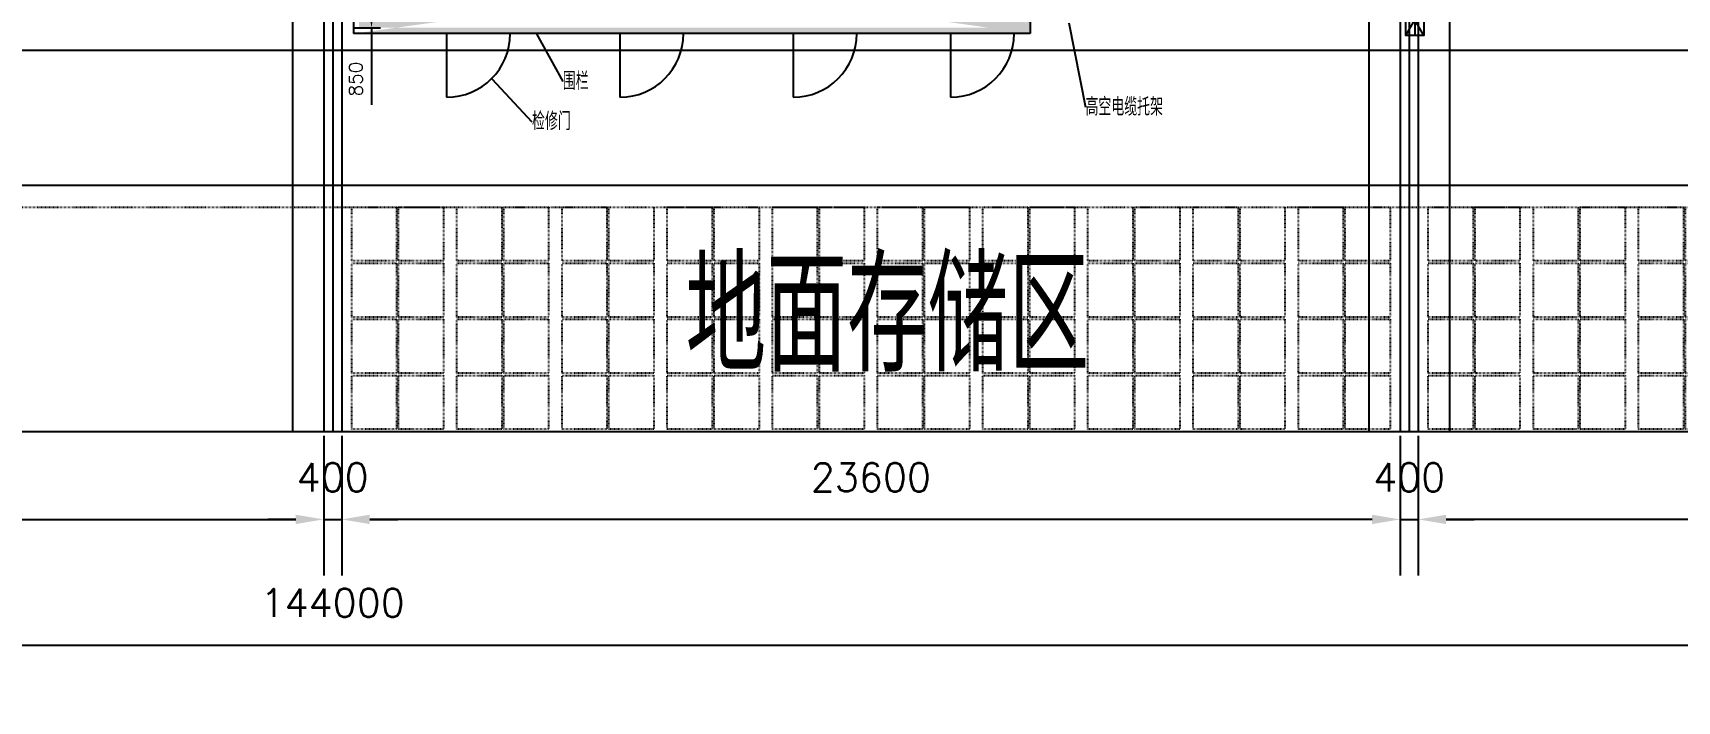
# Model space of a CAD drawing. Header units: millimetres. Extents: x 6622 to 532820, y 3370 to 359312.
# Drawn here: x 450265 to 486925, y 253030 to 267924 of the extents above; entities that cross this region are included whole.
import ezdxf
from ezdxf import colors
from ezdxf.entities.mleader import LeaderData, LeaderLine
from ezdxf.math import Vec2, Vec3

# ---------------------------------------------------------------- set-up
doc = ezdxf.new("R2010")
doc.units = ezdxf.units.MM
doc.linetypes.add('ACAD_ISO03W100', pattern=[30, 12, -18])
doc.styles.get("Standard").update_dxf_attribs({"font": 'txt', "bigfont": 'gbcbig.shx'})
doc.dimstyles.new('ISO-25', dxfattribs={"dimtxt": 625, "dimasz": 625, "dimexe": 1250, "dimexo": 100, "dimgap": 625, "dimtad": 1, "dimtxsty": 'Standard', "dimcen": 2.5, "dimadec": 0, "dimazin": 0, "dimtfac": 1, "dimtmove": 0, "dimatfit": 3, "dimfxl": 1, "dimarcsym": 0})
doc.dimstyles.new('副本 ISO-25', dxfattribs={"dimtxt": 300, "dimasz": 200, "dimexe": 200, "dimexo": 25, "dimgap": 200, "dimtad": 1, "dimtxsty": 'Standard', "dimcen": 2.5, "dimadec": 0, "dimazin": 0, "dimtfac": 1, "dimtmove": 0, "dimatfit": 3, "dimfxl": 1, "dimarcsym": 0})

# ---------------------------------------------------------------- blocks, each defined once
blk = doc.blocks.new('*D349')
at = {"color": 0, "lineweight": -2, "transparency": 16777216}
for p, q in [((481150, 258940), (481150, 255830)), ((504750, 258940), (504750, 255830)), ((504125, 257080), (481775, 257080))]:
    blk.add_line(p, q, dxfattribs=at)
at = {"color": 0, "transparency": 16777216}
for points in [[(481775, 257184), (481775, 256976), (481150, 257080)], [(504125, 257184), (504125, 256976), (504750, 257080)]]:
    blk.add_solid(points, dxfattribs=at)
at = {"layer": 'Defpoints', "color": 0, "transparency": 16777216}
for p in [(481150, 259040), (504750, 259040), (481150, 257080)]:
    blk.add_point(p, dxfattribs=at)
at = {"color": 0, "transparency": 16777216, "insert": (492950, 258018), "char_height": 625, "attachment_point": 5}
blk.add_mtext('23600', dxfattribs=at)
blk = doc.blocks.new('*D350')
at = {"color": 0, "lineweight": -2, "transparency": 16777216}
for p, q in [((457150, 258940), (457150, 255830)), ((480750, 258940), (480750, 255830)), ((480125, 257080), (457775, 257080))]:
    blk.add_line(p, q, dxfattribs=at)
at = {"color": 0, "transparency": 16777216}
for points in [[(457775, 257184), (457775, 256976), (457150, 257080)], [(480125, 257184), (480125, 256976), (480750, 257080)]]:
    blk.add_solid(points, dxfattribs=at)
at = {"layer": 'Defpoints', "color": 0, "transparency": 16777216}
for p in [(457150, 259040), (480750, 259040), (457150, 257080)]:
    blk.add_point(p, dxfattribs=at)
at = {"color": 0, "transparency": 16777216, "insert": (468950, 258018), "char_height": 625, "attachment_point": 5}
blk.add_mtext('23600', dxfattribs=at)
blk = doc.blocks.new('*D351')
at = {"color": 0, "lineweight": -2, "transparency": 16777216}
for p, q in [((480750, 258940), (480750, 255830)), ((481150, 258940), (481150, 255830)), ((480125, 257080), (479500, 257080)), ((480750, 257080), (481150, 257080)), ((481775, 257080), (482400, 257080))]:
    blk.add_line(p, q, dxfattribs=at)
at = {"color": 0, "transparency": 16777216}
for points in [[(480125, 257184), (480125, 256976), (480750, 257080)], [(481775, 257184), (481775, 256976), (481150, 257080)]]:
    blk.add_solid(points, dxfattribs=at)
at = {"layer": 'Defpoints', "color": 0, "transparency": 16777216}
for p in [(480750, 259040), (481150, 259040), (481150, 257080)]:
    blk.add_point(p, dxfattribs=at)
at = {"color": 0, "transparency": 16777216, "insert": (480950, 258018), "char_height": 625, "attachment_point": 5}
blk.add_mtext('400', dxfattribs=at)
blk = doc.blocks.new('*D352')
at = {"color": 0, "lineweight": -2, "transparency": 16777216}
for p, q in [((433150, 258940), (433150, 255830)), ((456750, 258940), (456750, 255830)), ((433775, 257080), (456125, 257080))]:
    blk.add_line(p, q, dxfattribs=at)
at = {"color": 0, "transparency": 16777216}
for points in [[(433775, 257184), (433775, 256976), (433150, 257080)], [(456125, 257184), (456125, 256976), (456750, 257080)]]:
    blk.add_solid(points, dxfattribs=at)
at = {"layer": 'Defpoints', "color": 0, "transparency": 16777216}
for p in [(433150, 259040), (456750, 259040), (456750, 257080)]:
    blk.add_point(p, dxfattribs=at)
at = {"color": 0, "transparency": 16777216, "insert": (444950, 258018), "char_height": 625, "attachment_point": 5}
blk.add_mtext('23600', dxfattribs=at)
blk = doc.blocks.new('*D353')
at = {"color": 0, "lineweight": -2, "transparency": 16777216}
for p, q in [((456750, 258940), (456750, 255830)), ((457150, 258940), (457150, 255830)), ((456125, 257080), (455500, 257080)), ((456750, 257080), (457150, 257080)), ((457775, 257080), (458400, 257080))]:
    blk.add_line(p, q, dxfattribs=at)
at = {"color": 0, "transparency": 16777216}
for points in [[(456125, 257184), (456125, 256976), (456750, 257080)], [(457775, 257184), (457775, 256976), (457150, 257080)]]:
    blk.add_solid(points, dxfattribs=at)
at = {"layer": 'Defpoints', "color": 0, "transparency": 16777216}
for p in [(456750, 259040), (457150, 259040), (457150, 257080)]:
    blk.add_point(p, dxfattribs=at)
at = {"color": 0, "transparency": 16777216, "insert": (456950, 258018), "char_height": 625, "attachment_point": 5}
blk.add_mtext('400', dxfattribs=at)
blk = doc.blocks.new('*D385')
at = {"color": 0, "lineweight": -2, "transparency": 16777216}
for p, q in [((384950, 258940), (384950, 253030)), ((528950, 258940), (528950, 253030)), ((385575, 254280), (528325, 254280))]:
    blk.add_line(p, q, dxfattribs=at)
at = {"color": 0, "transparency": 16777216}
for points in [[(385575, 254384), (385575, 254176), (384950, 254280)], [(528325, 254384), (528325, 254176), (528950, 254280)]]:
    blk.add_solid(points, dxfattribs=at)
at = {"layer": 'Defpoints', "color": 0, "transparency": 16777216}
for p in [(384950, 259040), (528950, 259040), (528950, 254280)]:
    blk.add_point(p, dxfattribs=at)
at = {"color": 0, "transparency": 16777216, "insert": (456950, 255218), "char_height": 625, "attachment_point": 5}
blk.add_mtext('144000', dxfattribs=at)
blk = doc.blocks.new('地面托盘')
at = {"color": 3, "linetype": 'ACAD_ISO03W100'}
for points in [[(62730, -1440), (62730, -240), (63730, -240), (63730, -1440)], [(63775, -1440), (63775, -240), (64775, -240), (64775, -1440)], [(65075, -1440), (65075, -240), (66075, -240), (66075, -1440)], [(66120, -1440), (66120, -240), (67120, -240), (67120, -1440)], [(67420, -1440), (67420, -240), (68420, -240), (68420, -1440)], [(68465, -1440), (68465, -240), (69465, -240), (69465, -1440)], [(69765, -1440), (69765, -240), (70765, -240), (70765, -1440)], [(70810, -1440), (70810, -240), (71810, -240), (71810, -1440)], [(72110, -1440), (72110, -240), (73110, -240), (73110, -1440)], [(73155, -1440), (73155, -240), (74155, -240), (74155, -1440)], [(74455, -1440), (74455, -240), (75455, -240), (75455, -1440)], [(75500, -1440), (75500, -240), (76500, -240), (76500, -1440)], [(76800, -1440), (76800, -240), (77800, -240), (77800, -1440)], [(77845, -1440), (77845, -240), (78845, -240), (78845, -1440)], [(79145, -1440), (79145, -240), (80145, -240), (80145, -1440)], [(80190, -1440), (80190, -240), (81190, -240), (81190, -1440)], [(81490, -1440), (81490, -240), (82490, -240), (82490, -1440)], [(82535, -1440), (82535, -240), (83535, -240), (83535, -1440)], [(83835, -1440), (83835, -240), (84835, -240), (84835, -1440)], [(84880, -1440), (84880, -240), (85880, -240), (85880, -1440)], [(62730, -2690), (62730, -1490), (63730, -1490), (63730, -2690)], [(63775, -2690), (63775, -1490), (64775, -1490), (64775, -2690)], [(65075, -2690), (65075, -1490), (66075, -1490), (66075, -2690)], [(66120, -2690), (66120, -1490), (67120, -1490), (67120, -2690)], [(67420, -2690), (67420, -1490), (68420, -1490), (68420, -2690)], [(68465, -2690), (68465, -1490), (69465, -1490), (69465, -2690)], [(69765, -2690), (69765, -1490), (70765, -1490), (70765, -2690)], [(70810, -2690), (70810, -1490), (71810, -1490), (71810, -2690)], [(72110, -2690), (72110, -1490), (73110, -1490), (73110, -2690)], [(73155, -2690), (73155, -1490), (74155, -1490), (74155, -2690)], [(74455, -2690), (74455, -1490), (75455, -1490), (75455, -2690)], [(75500, -2690), (75500, -1490), (76500, -1490), (76500, -2690)], [(76800, -2690), (76800, -1490), (77800, -1490), (77800, -2690)], [(77845, -2690), (77845, -1490), (78845, -1490), (78845, -2690)], [(79145, -2690), (79145, -1490), (80145, -1490), (80145, -2690)], [(80190, -2690), (80190, -1490), (81190, -1490), (81190, -2690)], [(81490, -2690), (81490, -1490), (82490, -1490), (82490, -2690)], [(82535, -2690), (82535, -1490), (83535, -1490), (83535, -2690)], [(83835, -2690), (83835, -1490), (84835, -1490), (84835, -2690)], [(84880, -2690), (84880, -1490), (85880, -1490), (85880, -2690)], [(62730, -3940), (62730, -2740), (63730, -2740), (63730, -3940)], [(63775, -3940), (63775, -2740), (64775, -2740), (64775, -3940)], [(65075, -3940), (65075, -2740), (66075, -2740), (66075, -3940)], [(66120, -3940), (66120, -2740), (67120, -2740), (67120, -3940)], [(67420, -3940), (67420, -2740), (68420, -2740), (68420, -3940)], [(68465, -3940), (68465, -2740), (69465, -2740), (69465, -3940)], [(69765, -3940), (69765, -2740), (70765, -2740), (70765, -3940)], [(70810, -3940), (70810, -2740), (71810, -2740), (71810, -3940)], [(72110, -3940), (72110, -2740), (73110, -2740), (73110, -3940)], [(73155, -3940), (73155, -2740), (74155, -2740), (74155, -3940)], [(74455, -3940), (74455, -2740), (75455, -2740), (75455, -3940)], [(75500, -3940), (75500, -2740), (76500, -2740), (76500, -3940)], [(76800, -3940), (76800, -2740), (77800, -2740), (77800, -3940)], [(77845, -3940), (77845, -2740), (78845, -2740), (78845, -3940)], [(79145, -3940), (79145, -2740), (80145, -2740), (80145, -3940)], [(80190, -3940), (80190, -2740), (81190, -2740), (81190, -3940)], [(81490, -3940), (81490, -2740), (82490, -2740), (82490, -3940)], [(82535, -3940), (82535, -2740), (83535, -2740), (83535, -3940)], [(83835, -3940), (83835, -2740), (84835, -2740), (84835, -3940)], [(84880, -3940), (84880, -2740), (85880, -2740), (85880, -3940)], [(62730, -5190), (62730, -3990), (63730, -3990), (63730, -5190)], [(63775, -5190), (63775, -3990), (64775, -3990), (64775, -5190)], [(65075, -5190), (65075, -3990), (66075, -3990), (66075, -5190)], [(66120, -5190), (66120, -3990), (67120, -3990), (67120, -5190)], [(67420, -5190), (67420, -3990), (68420, -3990), (68420, -5190)], [(68465, -5190), (68465, -3990), (69465, -3990), (69465, -5190)], [(69765, -5190), (69765, -3990), (70765, -3990), (70765, -5190)], [(70810, -5190), (70810, -3990), (71810, -3990), (71810, -5190)], [(72110, -5190), (72110, -3990), (73110, -3990), (73110, -5190)], [(73155, -5190), (73155, -3990), (74155, -3990), (74155, -5190)], [(74455, -5190), (74455, -3990), (75455, -3990), (75455, -5190)], [(75500, -5190), (75500, -3990), (76500, -3990), (76500, -5190)], [(76800, -5190), (76800, -3990), (77800, -3990), (77800, -5190)], [(77845, -5190), (77845, -3990), (78845, -3990), (78845, -5190)], [(79145, -5190), (79145, -3990), (80145, -3990), (80145, -5190)], [(80190, -5190), (80190, -3990), (81190, -3990), (81190, -5190)], [(81490, -5190), (81490, -3990), (82490, -3990), (82490, -5190)], [(82535, -5190), (82535, -3990), (83535, -3990), (83535, -5190)], [(83835, -5190), (83835, -3990), (84835, -3990), (84835, -5190)], [(84880, -5190), (84880, -3990), (85880, -3990), (85880, -5190)]]:
    blk.add_lwpolyline(points, close=True, dxfattribs=at)
blk = doc.blocks.new('*D414')
at = {"color": 0, "lineweight": -2, "transparency": 16777216}
for p, q in [((457175, 268890), (458015, 268890)), ((457815, 268690), (457815, 268240)), ((457405, 268040), (458015, 268040)), ((457815, 268040), (457815, 266320))]:
    blk.add_line(p, q, dxfattribs=at)
at = {"color": 0, "transparency": 16777216}
for points in [[(457782, 268690), (457848, 268690), (457815, 268890)], [(457782, 268240), (457848, 268240), (457815, 268040)]]:
    blk.add_solid(points, dxfattribs=at)
at = {"layer": 'Defpoints', "color": 0, "transparency": 16777216}
for p in [(457150, 268890), (457380, 268040), (457815, 268040)]:
    blk.add_point(p, dxfattribs=at)
at = {"color": 0, "transparency": 16777216, "insert": (457465, 266895), "char_height": 300, "attachment_point": 5, "rotation": 90}
blk.add_mtext('850', dxfattribs=at)

msp = doc.modelspace()

# ---------------------------------------------------------------- hatches: boundary and pattern name
h = msp.add_hatch()
h.set_pattern_fill('ANGLE', color=3, scale=5)
h.set_pattern_definition([(0, (0, 0), (0, 34.925), [25.4, -9.525]), (90, (0, 0), (-34.925, 2e-15), [25.4, -9.525])])
edge = h.paths.add_edge_path()
edge.add_line((457414.55, 270044.997), (457414.55, 267907.595))
edge.add_line((457535, 270044.997), (457535, 268040))
edge.add_line((472399.364, 268040), (457535, 268040))
edge.add_line((472503.909, 267907.595), (457414.55, 267907.595))
edge.add_line((472399.364, 269994.998), (472399.364, 268040))
edge.add_line((472503.909, 269994.998), (472503.909, 267907.595))
h.paths.add_polyline_path([(455537.256, 268490), (455537.256, 269590), (455087.256, 269590), (455087.256, 268490)], flags=9)

# ---------------------------------------------------------------- linework, layer by layer
at = {"color": 1}
for p, q in [((456050, 329040), (456050, 259040)), ((480049.961, 329042.777), (480049.961, 259042.777)), ((481850, 329040), (481850, 259040))]:
    msp.add_line(p, q, dxfattribs=at)
at = {"color": 4}
for p, q in [((456750, 329040), (456750, 259040)), ((456950, 329040), (456950, 259040)), ((457150, 329040), (457150, 259040)), ((480750, 329040), (480750, 259040)), ((480950, 329040), (480950, 259040)), ((481150, 329040), (481150, 259040))]:
    msp.add_line(p, q, dxfattribs=at)
at = {"color": 3}
for p, q in [((457414.55, 270044.997), (457414.55, 267907.595)), ((472503.909, 269994.998), (472503.909, 267907.595)), ((472503.909, 267907.595), (457414.55, 267907.595)), ((459490.371, 267907.595), (459490.371, 266489.839)), ((463353.743, 267907.595), (463353.743, 266489.839)), ((467217.116, 267907.595), (467217.116, 266489.839)), ((470725.546, 267907.595), (470725.546, 266489.839))]:
    msp.add_line(p, q, dxfattribs=at)
at = {"color": 0}
for p, q in [((481276.034, 267865.989), (480876.034, 268565.989)), ((480876.034, 267865.989), (481276.034, 268565.989))]:
    msp.add_line(p, q, dxfattribs=at)
for p, q in [((388450, 267540), (518450, 267540)), ((388450, 264532.819), (528650, 264532.819)), ((384950, 259040), (528950, 259040))]:
    msp.add_line(p, q)
at = {"color": 2, "linetype": 'ACAD_ISO03W100'}
msp.add_line((388950, 264040), (528650, 264040), dxfattribs=at)
at = {"color": 0}
for points in [[(480876.034, 268565.989), (481276.034, 268565.989), (481276.034, 267865.989), (480876.034, 267865.989)], [(480876.034, 268220.627), (481076.034, 268220.627), (481076.034, 267865.989), (480876.034, 267865.989)]]:
    msp.add_lwpolyline(points, close=True, dxfattribs=at)
at = {"color": 3}
for centre in [(459490.371, 267907.595), (463353.743, 267907.595), (467217.116, 267907.595), (470725.546, 267907.595)]:
    msp.add_arc(centre, 1417.756, 270, 0, dxfattribs=at)

# ---------------------------------------------------------------- block references
at = {"color": 0}
for p in [(394645, 264280), (418645, 264280)]:
    msp.add_blockref('地面托盘', p, dxfattribs=at)

# ---------------------------------------------------------------- texts
at = {"color": 0, "insert": (464817.011, 262871.768), "char_height": 2500, "width": 9090.33867, "attachment_point": 1}
msp.add_mtext('地面存储区', dxfattribs=at)

# ---------------------------------------------------------------- dimensions: what is measured, and where the dimension line sits
at = {"color": 3}
dim = msp.add_linear_dim(base=(457815.045, 268040), p1=(457150, 268890), p2=(457379.528, 268040), angle=90, dimstyle='副本 ISO-25', dxfattribs=at)
dim.commit()
dim.dimension.update_dxf_attribs({"geometry": '*D414', "text_midpoint": (457815.045, 266894.683), "dimtype": 160})
at = {"color": 0}
for base, p1, p2, picture, middle in [((528950, 254280), (384950, 259040), (528950, 259040), '*D385', (456950, 255217.5)), ((456750, 257080), (433150, 259040), (456750, 259040), '*D352', (444950, 258017.5)), ((457150, 257080), (480750, 259040), (457150, 259040), '*D350', (468950, 258017.5))]:
    dim = msp.add_linear_dim(base=base, p1=p1, p2=p2, dimstyle='ISO-25', dxfattribs=at)
    dim.commit()
    dim.dimension.update_dxf_attribs({"geometry": picture, "text_midpoint": middle})
for base, p1, p2, picture, middle in [((457150, 257080), (456750, 259040), (457150, 259040), '*D353', (456950, 257080)), ((481150, 257080), (480750, 259040), (481150, 259040), '*D351', (480950, 257080)), ((481150, 257080), (504750, 259040), (481150, 259040), '*D349', (492950, 257080))]:
    dim = msp.add_linear_dim(base=base, p1=p1, p2=p2, dimstyle='ISO-25', dxfattribs=at)
    dim.commit()
    dim.dimension.update_dxf_attribs({"geometry": picture, "text_midpoint": middle, "dimtype": 160})

# ---------------------------------------------------------------- leaders
at = {"color": 3}
ml = msp.add_multileader_mtext('Standard', dxfattribs=at)
ml.set_content('高空电缆托架', color=3)
ml.set_leader_properties()
ml.build(insert=Vec2(0, 0))
ml.multileader.update_dxf_attribs({"text_right_attachment_type": 6, "dogleg_length": 0.36})
ctx = ml.context
ctx.base_point, ctx.char_height, ctx.plane_origin = Vec3(473732.294, 266265.473), 400, Vec3(472833.125, 267227.366)
ctx.right_attachment = 6
notes = []
notes.append((ctx, [(0, (1, 1, 0), (473731.934, 266265.473), (1, 0), 0.36, [(0, [(473364.4, 268152.336)], 0, [])])]))
ctx.mtext.insert, ctx.mtext.flow_direction = Vec3(473734.294, 266478.708), 5
ml = msp.add_multileader_mtext('Standard', dxfattribs=at)
ml.set_content('围栏', color=3)
ml.set_leader_properties()
ml.build(insert=Vec2(0, 0))
ml.multileader.update_dxf_attribs({"text_right_attachment_type": 6, "dogleg_length": 0.36})
ctx = ml.context
ctx.base_point, ctx.char_height, ctx.plane_origin = Vec3(462077.788, 266842.361), 400, Vec3(461178.618, 267804.254)
ctx.right_attachment = 6
notes.append((ctx, [(0, (1, 1, 0), (462077.428, 266842.361), (1, 0), 0.36, [(0, [(461490.56, 267907.595)], 0, [])])]))
ctx.mtext.insert, ctx.mtext.flow_direction = Vec3(462079.788, 267051.184), 5
ml = msp.add_multileader_mtext('Standard', dxfattribs=at)
ml.set_content('检修门', color=3)
ml.set_leader_properties()
ml.build(insert=Vec2(0, 0))
ml.multileader.update_dxf_attribs({"text_right_attachment_type": 6, "dogleg_length": 0.36})
ctx = ml.context
ctx.base_point, ctx.char_height, ctx.plane_origin = Vec3(461392.046, 265943.197), 400, Vec3(460492.876, 266905.09)
ctx.right_attachment = 6
notes.append((ctx, [(0, (1, 1, 0), (461391.686, 265943.197), (1, 0), 0.36, [(0, [(460492.876, 266905.09)], 0, [])])]))
ctx.mtext.insert, ctx.mtext.flow_direction = Vec3(461394.046, 266156.432), 5
for ctx, leaders in notes:
    for number, flags, end, landing, length, lines in leaders:
        leader = LeaderData()
        leader.index, (leader.has_last_leader_line, leader.has_dogleg_vector, leader.attachment_direction) = number, flags
        leader.last_leader_point, leader.dogleg_vector, leader.dogleg_length = Vec3(end), Vec3(landing), length
        for number, points, colour, breaks in lines:
            line = LeaderLine()
            line.index, line.vertices, line.color, line.breaks = number, Vec3.list(points), colors.encode_raw_color(colour), breaks
            leader.lines.append(line)
        ctx.leaders.append(leader)

doc.saveas('drawing.dxf')
